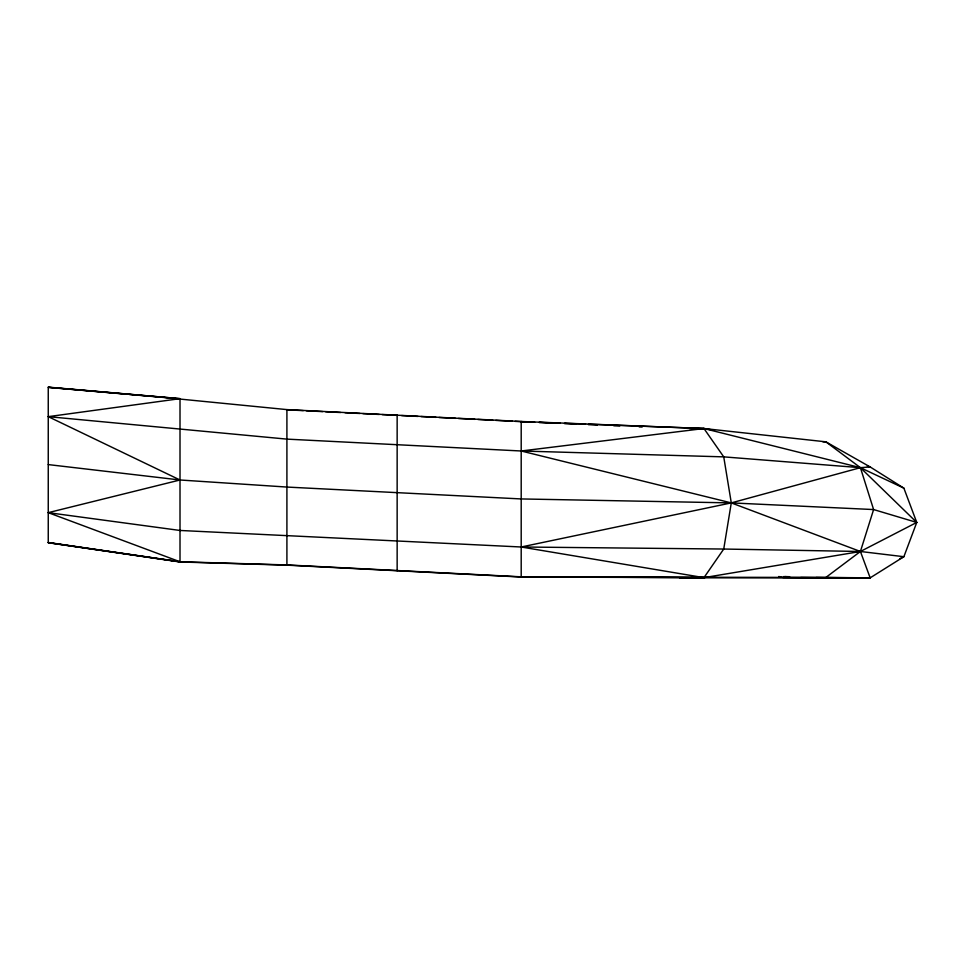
<?xml version="1.0" encoding="UTF-8"?>
<svg xmlns="http://www.w3.org/2000/svg" width="965" height="965" viewBox="0 0 965 965"><rect width="100%" height="100%" fill="white"/><g stroke="black" fill="none" stroke-linecap="round" stroke-linejoin="round"><path stroke-width="1.45" d="M162.048 397.303L286.907 409.606L521.197 421.488L703.955 428.52L825.871 441.825L870.165 466.951L903.879 488.157L916.75 522.439L903.879 556.708L870.165 577.854L816.04 577.54M180.009 561.98L180.009 398.666L48.25 387.146L48.25 542.68L180.009 561.98L286.907 565.152L521.197 577.022L703.955 577.649L723.738 549.037L731.289 502.898L723.738 456.867L703.955 428.52L588.614 424.214M521.197 421.488L521.197 577.022L825.871 577.444L860.418 551.485L916.75 522.439L860.418 467.675L825.871 441.825L822.928 441.837M899.875 558.626L903.879 556.708L860.418 551.485L723.738 549.037L521.197 546.998L180.009 530.461L48.25 512.656L180.009 479.991L286.907 487.06L521.197 498.941L731.289 502.898L873.602 509.556L916.75 522.439M48.25 542.68L180.009 561.775L286.907 564.947L521.197 576.829L703.955 577.649L860.418 551.485L873.602 509.556L860.418 467.675L703.955 428.52L689.577 428.617M48.25 464.587L180.009 479.991L48.25 416.651L180.009 398.666L48.25 387.339L126.113 394.154M679.517 577.818L870.165 577.854L860.418 551.485L731.289 502.898L521.197 450.993L286.907 439.123L48.25 416.651M778.767 576.503L783.182 577.504L870.165 577.854L825.871 577.444M840.624 577.83L800.697 577.54M859.863 577.83L804.943 577.782L828.513 577.818M785.233 576.575L789.635 576.72M515.226 421.379L534.682 422.188M539.17 422.356L560.146 423.14M564.646 423.309L585.61 424.093M521.197 421.693L533.15 422.212M539.121 422.477L554.055 423.14M564.513 423.599L576.455 424.13M588.409 424.66L597.371 425.058M613.8 425.782L619.771 426.048M639.192 426.904L642.171 427.037M286.907 409.811L303.3 410.632M306.279 410.788L322.66 411.609M325.639 411.753L340.536 412.513M345.012 412.731L359.909 413.478M362.888 413.635L379.269 414.455M382.249 414.612L397.146 415.36M401.633 415.589L418.074 416.422M421.066 416.578L436.011 417.338M438.991 417.495L455.432 418.328M458.423 418.484L474.864 419.329M477.856 419.473L492.801 420.245M495.793 420.39L512.234 421.235M783.713 576.563L789.382 576.889M129.105 394.42L159.044 397.037M48.25 542.487L180.009 561.775L48.25 512.656M712.761 430.004L703.955 428.52L521.197 450.993L723.738 456.867L860.418 467.675L870.165 466.951L867.318 466.131M703.955 577.649L521.197 546.998L731.289 502.898L860.418 467.675L903.879 488.157M397.146 415.155L397.146 570.701M286.907 409.606L286.907 565.152"/></g></svg>
